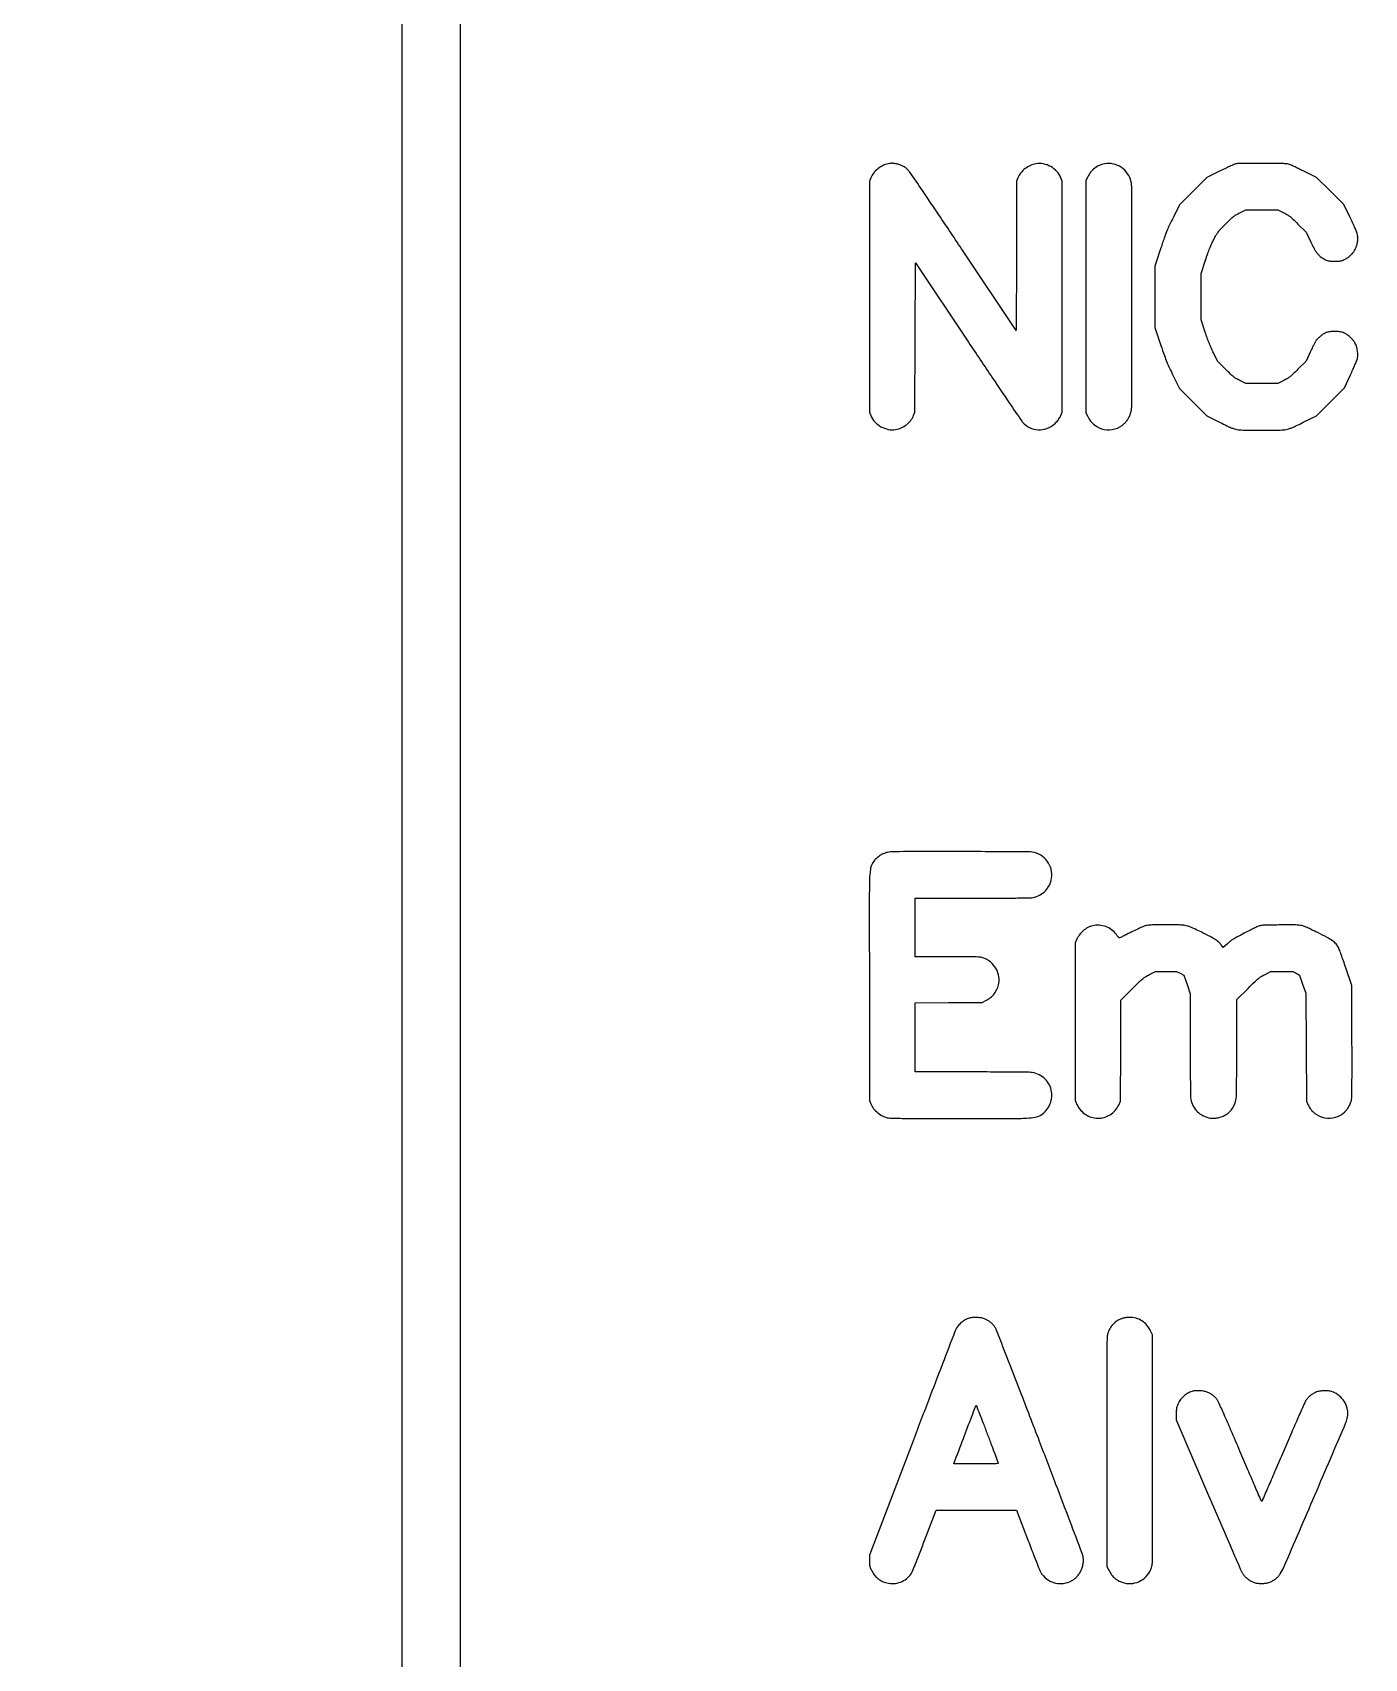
# Model space of a CAD drawing. Extents: x 980 to 25457, y 984 to 49020.
# Drawn here: x 11298 to 13643, y 39874 to 42737 of the extents above; entities that cross this region are included whole.
import ezdxf

# ---------------------------------------------------------------- set-up
doc = ezdxf.new("R2010")
doc.units = 0

msp = doc.modelspace()

# ---------------------------------------------------------------- linework, layer by layer
for points in [[(25353.176636, 36563.461695, -0.000001), (25352.040197, 20064.737908)], [(981.025332, 39243.286233, 0.000001), (980.725995, 36638.380945, 0.000022), (980.440705, 32466.957132, 0.000002), (980.203828, 20941, 0.000003), (980.107189, 12237.212398, 0.000012), (980.209361, 6804.802998)], [(1083.221486, 6831.128539, -0.000012), (1083.127559, 12273.089819, -0.000003), (1083.236026, 20942, -0.000002), (1083.488164, 32350.921193, -0.000022), (1083.779877, 36579.793336, -0.000001), (1084.083373, 39239.060792, -0.032823)], [(1895.500479, 7922.608607, -0.000003), (1895.516153, 10549.853821, -0.000001), (1895.574114, 14934.526042, -0.000001), (1895.654924, 19974.475505, -0.000001), (1895.750479, 25038.650259)], [(25455.283853, 8026.2, 0.000006), (25455.447111, 13939.785085, 0.000004), (25455.5, 20957, 0.000003), (25455.451202, 30583.274766, 0.000015), (25455.249846, 35648.33495)], [(23837.04827, 49018.908979, 0.000001), (21675.802621, 49019.17901, 0.000024), (18681.279442, 49019.402857, 0.000005), (13233.5, 49019.49605, 0.000002), (9165.520775, 49019.509787, 0.000004), (5739.221875, 49019.480206)], [(24540.017364, 25078.057967, 0.000003), (24540.072189, 18212.977995, 0.000025)], [(1792.666637, 28542.695892, 0.000006), (1792.411049, 24569.503036, 0.000003), (1792.195825, 19883.965567, 0.000004), (1792.047621, 15244.749166, 0.000006), (1792, 11426.463451)], [(24642.699465, 18970.575659, 0.000004), (24643, 25073.957926)], [(23728.367996, 45337.206403, 0.000002), (23728.354216, 42876.105371, 0.000002), (23728.361756, 40416.175094, 0.019036)], [(2708.027317, 40429.777448, 0.000002), (2708.046285, 42874.87655, 0.000002), (2708.048936, 45320.157135, 0.014115)], [(23830.974531, 40438.62303, -0.000002), (23830.960256, 42874.830485, -0.000002), (23830.963185, 45310.710508, -0.013332)], [(13824.671875, 46783.53447, -0.00001), (15406.434288, 46783.581334, -0.000006), (17284.5, 46783.575087, -0.000006), (20407.841099, 46783.489704, -0.000086)], [(22188.118441, 46885.898062, 0.000002), (21154.696275, 46886.184515, 0.00005)], [(11948.415956, 46444.603584, 0.000002), (11948.240306, 45424.10039, 0.000048), (11948.14474, 44107.371698, 0.000013), (11948.246262, 42052.5, 0.000007), (11948.492302, 39326.436677, 0.00009), (11948.782725, 38303.428514, 0.000013), (11949.095668, 37664.667079, 0.032528)], [(22164.7084, 37341.415556, -0.000002), (21019.046627, 37341.238715, -0.000042)], [(19548.368716, 37341.140756, -0.000012), (17271, 37341.236673, -0.000007), (14300.26361, 37341.473702, -0.000076), (13126.940203, 37341.762377, -0.000008), (12380.837768, 37342.071856, -0.035149), (12365, 37343.19344, -0.008076), (12344.594225, 37346.426222, -0.012557), (12327.129279, 37349.937147, -0.013406), (12310.735497, 37354.128496, -0.011323), (12293.631256, 37359.414966, -0.052442), (12225.331756, 37390.506757, -0.053082), (12165.297889, 37435.022394, -0.053116), (12116.014842, 37491.150329, -0.052641), (12079.490698, 37556.564184, -0.019118), (12070.37697, 37580.356143, -0.018182), (12062.93793, 37605.173701, -0.017569), (12057.10388, 37631.295646, -0.01529), (12052.802773, 37659, -0.030793), (12052.00554, 37671.867799, -0.000004), (12051.750672, 38512.850261, -0.000064), (12051.548069, 39716.029399, -0.00001), (12051.5, 42063, -0.000006), (12051.536126, 44876.122581, -0.000097)], [(14149.329828, 37238.536381, 0.000006), (17280.5, 37238.5, 0.000006), (20411.670172, 37238.536381, 0.000086)], [(22508.880463, 44165.819171, -0.000013), (22508.780506, 42053, -0.000007), (22508.543026, 39306.679332, -0.000092)], [(22508.594957, 46441.130711, -0.000003), (22508.777433, 45460.46859, -0.000051)], [(19747.966021, 46886.42952, 0.00001), (17285.5, 46886.561405, 0.000015), (15404.375221, 46886.565599, 0.000025), (13819.1125, 46886.440676)], [(2604.461959, 44426.350923, -0.000012), (2604.5, 42876, -0.000018)], [(12378.903308, 37239.018314, 0.000015), (13051.178333, 37238.750856, 0.000086)]]:
    msp.add_lwpolyline(points, format="xyb")
for points in [[(12804.594299, 42505.943007, 0.072473), (12795.315716, 42502.96405, 0.055154), (12786.29051, 42497.235668, 0.05519), (12778.742096, 42489.677924, 0.07285), (12773.834787, 42481.28458), (12771.5, 42475.5), (12771.5, 42272), (12771.5, 42068.5), (12773.834787, 42062.71542, 0.090393), (12780.832538, 42051.650491, 0.078098), (12791.61393, 42043.096627, 0.078222), (12804.482089, 42038.272228, 0.091182), (12817.52065, 42038.002246, 0.067571), (12827.333965, 42040.995924, 0.058063), (12836.557521, 42046.613287, 0.058667), (12844.151818, 42054.1294, 0.072564), (12849.165213, 42062.71542), (12851.5, 42068.5), (12852, 42199.897519), (12852.5, 42331.295038), (12945.671622, 42191.847126, 0.000533), (12988.188639, 42128.35958, 0.001604), (13017.396382, 42085.146422, 0.00066), (13039.599449, 42052.615147, 0.056528), (13043.496476, 42048.110014, 0.098958), (13056.859186, 42039.964287, 0.100506), (13072.251022, 42037.640798, 0.099392), (13087.468526, 42041.504564, 0.094559), (13100.323891, 42050.983124, 0.020322), (13102.73792, 42053.813004, 0.019116), (13104.966552, 42056.886407, 0.019927), (13106.837977, 42059.943441, 0.031472), (13108.165213, 42062.71542), (13110.5, 42068.5), (13110.5, 42272), (13110.5, 42475.5), (13108.165213, 42481.28458, 0.090393), (13101.167462, 42492.349509, 0.078098), (13090.38607, 42500.903373, 0.078222), (13077.517911, 42505.727772, 0.091182), (13064.47935, 42505.997754, 0.067571), (13054.666035, 42503.004076, 0.058063), (13045.442479, 42497.386713, 0.058667), (13037.848182, 42489.8706, 0.072564), (13032.834787, 42481.28458), (13030.5, 42475.5), (13030, 42344.041519), (13029.5, 42212.583037), (12936.350116, 42352.071875, 0.00053), (12893.66156, 42415.850194, 0.001619), (12864.518007, 42458.989579, 0.00068), (12842.455197, 42491.326238, 0.056557), (12838.525263, 42495.869949, 0.039132), (12833.975654, 42499.448464, 0.035325), (12828.770241, 42502.412618, 0.034946), (12823.139204, 42504.643189, 0.036256), (12817.320768, 42506.035116, 0.005009), (12813.127253, 42506.678847, 0.037402), (12811.119068, 42506.814668, 0.035462), (12809.075489, 42506.654676, 0.004236)], [(13185.232903, 42505.89943, 0.065322), (13176.26138, 42503.149132, 0.057507), (13167.8732, 42498.088932, 0.056851), (13160.77056, 42491.18412, 0.060728), (13155.586541, 42483), (13152.5, 42476.5), (13152.5, 42272), (13152.5, 42067.5), (13155.709284, 42060.724735, 0.117926), (13167.512005, 42046.043532, 0.117958), (13184.679095, 42038.293376, 0.118076), (13203.481044, 42039.155731, 0.118329), (13219.835669, 42048.443057, 0.042157), (13223.859167, 42052.898413, 0.034097), (13227.403034, 42058.283074, 0.034155), (13230.175725, 42064.087658, 0.042801), (13231.891296, 42069.799221, 0.051528), (13233.045552, 42080.935337, 0.000089), (13233.07212, 42272.038562, 0.000088), (13233.031162, 42463.208005, 0.052219), (13231.875622, 42474.200779, 0.096108), (13225.846323, 42488.433412, 0.095679), (13214.924779, 42499.40502, 0.095637), (13200.698693, 42505.524188, 0.095924)], [(13417.5, 42506.00501, 0.055069), (13414.160173, 42505.066475, 0.008095), (13407.680506, 42502.325662, 0.007949), (13399.332225, 42498.474176, 0.004094), (13389, 42493.402106), (13365.5, 42481.626231), (13341.424857, 42457.563116), (13317.349715, 42433.5), (13306.317646, 42412, 0.006082), (13299.653294, 42398.613682, 0.016021), (13295.306838, 42388.820885, 0.012807), (13291.086638, 42377.611318, 0.002765), (13284.392788, 42358), (13273.5, 42325.5), (13273.503159, 42271.5), (13273.506317, 42217.5), (13284.241436, 42186.226222, 0.00332), (13290.555269, 42168.222834, 0.011026), (13295.045121, 42156.507892, 0.012971), (13299.651223, 42146.024549, 0.006119), (13306.110505, 42132.726222), (13317.244456, 42110.5), (13341.372228, 42086.416135), (13365.5, 42062.33227), (13388.536326, 42050.722383, 0.003385), (13400.408911, 42044.839256, 0.011988), (13408.139976, 42041.300026, 0.018452), (13413.699875, 42039.153508, 0.042701), (13418.036326, 42038.063803, 0.038109), (13428.537697, 42037.172618, 0.00211), (13461.491152, 42037.032246, 0.002123), (13494.427835, 42037.170751, 0.037763), (13505, 42038.060273, 0.042449), (13509.368019, 42039.149019, 0.017618), (13515.056129, 42041.318367, 0.011589), (13522.962439, 42044.875343, 0.003353), (13535, 42050.729462), (13558.5, 42062.353486), (13583.067259, 42086.926743), (13607.634519, 42111.5), (13618.251597, 42134.5, 0.002604), (13622.395393, 42143.601053, 0.003464), (13626.061309, 42151.91875, 0.002458), (13629.049753, 42158.922943, 0.034839), (13629.928761, 42161.5, 0.058171), (13630.967445, 42168.721414, 0.04431), (13630.47259, 42176.70299, 0.043619), (13628.555315, 42184.61762, 0.051141), (13625.358062, 42191.643853, 0.048564), (13622.107947, 42196.136425, 0.029816), (13617.495776, 42200.771216, 0.02958), (13612.288365, 42204.889081, 0.042939), (13607.218065, 42207.819944, 0.024161), (13603.645229, 42209.288502, 0.04571), (13600.631127, 42210.059134, 0.032608), (13596.917956, 42210.408315, 0.007142), (13590.5, 42210.5, 0.007143), (13584.094302, 42210.408488, 0.032421), (13580.379556, 42210.060556, 0.045575), (13577.370631, 42209.294505, 0.0245), (13573.824854, 42207.839593, 0.039757), (13569.01747, 42205.100869, 0.027831), (13564.063124, 42201.311394, 0.028115), (13559.651831, 42197.078032, 0.046784), (13556.5112, 42193, 0.022723), (13555.267519, 42190.814329, 0.002889), (13552.832939, 42185.975, 0.003381), (13550.013533, 42180.191203, 0.002807), (13547.089798, 42174), (13539.876211, 42158.5), (13525.688106, 42144.172986, -0.004342), (13516.877894, 42135.429688, -0.025695), (13512.002146, 42131.140163, -0.03634), (13507.449025, 42128.041908, -0.014254), (13500.766657, 42124.422986), (13490.033313, 42119), (13462, 42119), (13433.966687, 42119), (13423.233343, 42124.422986, -0.014227), (13416.547511, 42128.043313, -0.036485), (13412.002456, 42131.137278, -0.025794), (13407.139211, 42135.421568, -0.004337), (13398.33591, 42144.172986), (13384.17182, 42158.5), (13376.939819, 42173, -0.011399), (13373.273703, 42180.790193, -0.009163), (13369.678058, 42189.324771, -0.008322), (13366.067109, 42198.809576, -0.006047), (13362.353909, 42209.475006), (13355, 42231.450011), (13355, 42272.045244), (13355, 42312.640477), (13362.861054, 42336.208372, -0.004958), (13366.927978, 42348.010031, -0.009555), (13370.457993, 42357.363148, -0.011472), (13373.836011, 42365.287909, -0.013427), (13377.411391, 42372.638134, -0.010003), (13381.816737, 42380.709895, -0.03389), (13385.140698, 42385.702891, -0.026868), (13389.473255, 42390.755487, -0.004596), (13398.300337, 42399.827014, -0.004344), (13407.11386, 42408.566399, -0.025647), (13411.995633, 42412.858446, -0.03627), (13416.55264, 42415.958768, -0.014267), (13423.233343, 42419.577014), (13433.966687, 42425), (13462, 42425), (13490.033313, 42425), (13500.766657, 42419.577014, -0.014253), (13507.449167, 42415.958034, -0.036346), (13512.001958, 42412.859955, -0.025699), (13516.877195, 42408.570644, -0.004341), (13525.687125, 42399.827014), (13539.87425, 42385.5), (13548.436302, 42367.895835, 0.004416), (13553.3454, 42358.025012, 0.020544), (13556.458128, 42352.478802, 0.033501), (13559.208374, 42348.622259, 0.031711), (13562.496534, 42345.091722, 0.021685), (13565.020889, 42342.903621, 0.014718), (13568.069462, 42340.627341, 0.01485), (13571.149094, 42338.599809, 0.028582), (13573.747356, 42337.195887, 0.023893), (13577.342044, 42335.716318, 0.045815), (13580.360346, 42334.942012, 0.032758), (13584.072287, 42334.591825, 0.007143), (13590.5, 42334.5, 0.007142), (13596.917956, 42334.591685, 0.032608), (13600.631127, 42334.940866, 0.04571), (13603.645229, 42335.711498, 0.024161), (13607.218065, 42337.180056, 0.042939), (13612.288365, 42340.110919, 0.02958), (13617.495776, 42344.228784, 0.029816), (13622.107947, 42348.863575, 0.048564), (13625.358062, 42353.356147, 0.05202), (13628.710671, 42360.758207, 0.048204), (13630.570723, 42368.88485, 0.048693), (13630.82952, 42377.132861, 0.05574), (13629.438767, 42384.894238, 0.030485), (13628.27705, 42388.080498, 0.003431), (13625.154638, 42395.120853, 0.004152), (13621.308391, 42403.450079, 0.003361), (13617.046865, 42412.325739), (13606.216195, 42434.5), (13582.358097, 42458.048446), (13558.5, 42481.596892), (13537, 42492.25951, 0.001662), (13528.437649, 42496.47049, 0.002103), (13520.49375, 42500.303312, 0.001659), (13513.807859, 42503.467382, 0.017074), (13511, 42504.669626, 0.065639), (13506.972803, 42505.652241, 0.016554), (13500.23093, 42506.159667, 0.008198), (13488.809473, 42506.452379, 0.001072), (13464.5, 42506.624582, 0.001882), (13448.046228, 42506.643907, 0.002648), (13433.36875, 42506.528159, 0.001553), (13420.999685, 42506.326683, 0.036148)], [(12805.356897, 41293.99749, 0.063384), (12797.166012, 41291.713178, 0.048686), (12788.989893, 41287.290316, 0.048681), (12781.822356, 41281.369282, 0.063327), (12776.629742, 41274.631176, 0.101576), (12772.972735, 41263.871549, 0.025082), (12771.567746, 41245.178986, 0.006331), (12771.10981, 41207.665958, 0.000208), (12771.240344, 41057.960874), (12771.5, 40856.5), (12773.834787, 40850.71542, 0.071945), (12778.739176, 40842.292307, 0.056993), (12786.192408, 40834.829776, 0.056279), (12795.249345, 40829.15507, 0.065788), (12804.88649, 40826.00528, 0.043682), (12809.642041, 40825.541582, 0.000528), (12840.668872, 40825.267444, 0.001386), (12879.723847, 40825.071913, 0.000594), (12931.88649, 40825.017364, 0.000508), (13021.66513, 40825.121318, 0.010481), (13048.655454, 40825.745837, 0.036932), (13062.871787, 40827.430122, 0.087515), (13072.78806, 40831.23459, 0.07415), (13081.889649, 40838.730489, 0.074388), (13088.396601, 40848.548105, 0.073528), (13091.797962, 40859.945595, 0.069899), (13091.842188, 40872.045656, 0.082584), (13088.112399, 40884.07279, 0.080255), (13080.665614, 40894.379688, 0.079162), (13070.249553, 40901.925866, 0.077182), (13057.913871, 40905.944218, 0.036834), (13052.422237, 40906.424404, 0.000928), (13027.389361, 40906.718016, 0.00172), (12995.073018, 40906.92594, 0.00073), (12951.75, 40906.992446), (12852, 40907), (12852, 40967.969406), (12852, 41028.938812), (12910.75, 41029.219406), (12969.5, 41029.5), (12976.275265, 41032.709284, 0.059081), (12984.636254, 41037.955788, 0.062821), (12991.345206, 41044.917656, 0.062044), (12996.178663, 41053.408755, 0.055344), (12999.014055, 41063.15931, 0.101875), (12998.557018, 41078.073328, 0.093802), (12992.287001, 41092.085746, 0.092776), (12981.25375, 41102.956425, 0.09698), (12967.200779, 41108.891296, 0.044433), (12962.850823, 41109.404504, 0.002557), (12949.400135, 41109.720847, 0.003263), (12931.395019, 41109.934642, 0.001337), (12906.950779, 41110), (12852, 41110), (12852, 41161.5), (12852, 41213), (12952.86351, 41213, 0.000732), (12995.878757, 41213.062932, 0.001641), (13028.535236, 41213.265667, 0.000709), (13054.457852, 41213.548454, 0.043801), (13059.040348, 41214.007652, 0.077323), (13070.923497, 41218.234692, 0.076763), (13080.99419, 41225.879723, 0.077455), (13088.219459, 41236.137643, 0.080958), (13091.842188, 41247.954344, 0.094721), (13091.001527, 41263.81185, 0.098771), (13084.352178, 41277.98201, 0.09891), (13072.784271, 41288.501519, 0.095271), (13057.910255, 41293.9448, 0.040007), (13047.192006, 41294.813605, 0.000176), (12931.928067, 41294.878117, 0.000193), (12817.124973, 41294.857735, 0.036219)], [(13167.174292, 41164.9857, 0.068541), (13157.984991, 41162.310034, 0.060531), (13149.429301, 41157.168477, 0.058846), (13142.141481, 41149.964844, 0.057876), (13136.68498, 41141.223329), (13133.5, 41134.5), (13133.5, 40995.5), (13133.5, 40856.5), (13136.68498, 40849.776671, 0.135024), (13151.777588, 40832.246941, 0.145226), (13173.289067, 40825.5194, 0.146312), (13194.868097, 40831.628696, 0.137565), (13210.172751, 40848.69858), (13213.5, 40855.456421), (13213.767151, 40944.47821), (13214.034302, 41033.5), (13233.767151, 41053.301439, -0.002364), (13246.543465, 41066.001506, -0.021806), (13252.338824, 41071.23054, -0.039173), (13257.277154, 41074.697953, -0.016949), (13264.331563, 41078.551439), (13275.163126, 41084), (13293.562629, 41084), (13311.962132, 41084), (13318.467284, 41080.792164), (13324.972437, 41077.584329), (13330.486218, 41061.041349), (13336, 41044.49837), (13336, 40954.385674, 0.000832), (13336.063641, 40916.14998, 0.001808), (13336.267536, 40886.787614, 0.000841), (13336.553097, 40863.459637, 0.043402), (13337.007652, 40858.959652, 0.076955), (13341.227163, 40847.070119, 0.076965), (13348.844413, 40837.013876, 0.076965), (13359.146402, 40829.732351, 0.076953), (13371.168698, 40825.907118, 0.018808), (13374.73332, 40825.488741, 0.029293), (13377.824821, 40825.424877, 0.027547), (13381.035896, 40825.72435, 0.014373), (13384.99359, 40826.431524, 0.073539), (13396.834294, 40830.785622, 0.080262), (13406.513353, 40838.287821, 0.079959), (13413.364287, 40848.483051, 0.072252), (13416.97348, 40860.673889, 0.032199), (13417.39603, 40865.997526, 0.000922), (13417.691989, 40888.788171, 0.001756), (13417.905683, 40916.800762, 0.00097), (13417.980191, 40951.032924), (13418, 41034.565848), (13437.75, 41054.134535, -0.002514), (13450.188191, 41066.335215, -0.020158), (13456.163774, 41071.687384, -0.036283), (13461.115282, 41075.2042, -0.019317), (13467.691304, 41078.85161), (13477.882608, 41084), (13497.191304, 41083.971884), (13516.5, 41083.943768), (13522.435366, 41080.721884), (13528.370732, 41077.5), (13533.92899, 41061.5), (13539.487249, 41045.5), (13539.993625, 40950.5), (13540.5, 40855.5), (13543.709284, 40848.724735, 0.11762), (13555.537284, 40833.993895, 0.118754), (13572.700874, 40826.252828, 0.118649), (13591.519008, 40827.173686, 0.117267), (13607.949911, 40836.549916, 0.04423), (13611.930535, 40840.994638, 0.034469), (13615.448236, 40846.445981, 0.034149), (13618.218489, 40852.393894, 0.040751), (13619.963945, 40858.326322, 0.048087), (13620.496713, 40863.213224, 0.001185), (13620.725145, 40885.783762, 0.00202), (13620.838905, 40916.448044, 0.000665), (13620.763988, 40961.545797), (13620.470965, 41059.5), (13609.890272, 41090.5, 0.002032), (13605.671095, 41102.699224, 0.002737), (13601.746931, 41113.704496, 0.001868), (13598.371093, 41122.903277, 0.029386), (13597.026253, 41125.962115, 0.062657), (13592.643121, 41132.394763, 0.056029), (13586.64983, 41137.818781, 0.033659), (13577.1828, 41143.706028, 0.007726), (13560.421002, 41152.296479, 0.003084), (13547.716391, 41158.464557, 0.012513), (13539.867092, 41161.977257, 0.020469), (13534.286948, 41164.044765, 0.040572), (13529.697981, 41165.132786, 0.038003), (13518.766616, 41165.962159, 0.003646), (13492.058427, 41165.760858, 0.00244), (13464.505898, 41165.21772, 0.069559), (13457.5, 41164.062045, 0.035101), (13454.942313, 41163.062493, 0.002558), (13448.121552, 41159.785811, 0.003564), (13440.02694, 41155.774449, 0.002691), (13431.190389, 41151.256854, 0.003514), (13418.665099, 41144.656104, 0.015933), (13411.519228, 41140.527558, 0.025457), (13406.408395, 41136.980793, 0.023418), (13401.533938, 41132.838305), (13394.187098, 41125.977167), (13390.602093, 41130.860922, 0.054548), (13386.19038, 41135.671118, 0.038616), (13380.318962, 41140.064591, 0.022359), (13371.207287, 41145.287596, 0.004848), (13355, 41153.440756, 0.003743), (13343.973892, 41158.752114, 0.012548), (13336.63977, 41161.995077, 0.018954), (13331.276327, 41163.973146, 0.040934), (13327, 41164.990682, 0.034539), (13317.353178, 41165.790571, 0.00326), (13293.602757, 41165.960542, 0.003161), (13269.802017, 41165.825192, 0.036493), (13260.5, 41165.032952, 0.044865), (13256.554647, 41164.035667, 0.015325), (13251.040936, 41161.910375, 0.011188), (13243.606227, 41158.58197, 0.004056), (13233.20353, 41153.538744, -0.001433), (13224.980525, 41149.49881, -0.002281), (13217.921834, 41146.095756, -0.000471), (13211.699398, 41143.137971, -0.111151), (13211.086416, 41143, -0.200253), (13210.640615, 41143.186005, -0.015782), (13209.747952, 41144.146753, -0.019507), (13208.73173, 41145.408293, -0.013625), (13207.682334, 41146.903839, 0.070167), (13199.916243, 41155.674787, 0.071659), (13190.079179, 41161.882079, 0.071657), (13178.889801, 41165.060515, 0.070157)], [(12947.286039, 40473.605563, 0.049397), (12940.051355, 40470.42884, 0.044133), (12933.281579, 40465.790689, 0.045082), (12927.578298, 40460.160084, 0.058295), (12923.51855, 40454.033979, 0.025543), (12921.87768, 40450.336956, 0.000056), (12899.909601, 40393.109981, 0.000381), (12875.232571, 40328.658003, 0.000237), (12846.372123, 40253), (12771.521905, 40056.5), (12771.510953, 40046.477998, 0.008455), (12771.606967, 40040.408205, 0.04026), (12771.998686, 40036.962693, 0.049237), (12772.904199, 40033.951084, 0.016765), (12774.785425, 40029.783324, 0.049091), (12779.741783, 40021.80049, 0.057444), (12785.936099, 40015.393134, 0.057944), (12793.376872, 40010.605107, 0.051352), (12802.022916, 40007.415617, 0.079437), (12813.913826, 40006.315512, 0.073403), (12825.903796, 40008.906583, 0.073942), (12836.557353, 40014.823697, 0.082704), (12844.563368, 40023.397589, 0.046728), (12846.962821, 40027.866572, 0.003317), (12852.379399, 40040.942659, 0.003946), (12859.3635, 40058.520759, 0.001683), (12868.442533, 40082.143144), (12888.743802, 40135.5), (12959.44759, 40135.5), (13030.151378, 40135.5), (13050.921852, 40081.275751, 0.001309), (13061.419952, 40054.082306, 0.005309), (13068.032451, 40037.606263, 0.006347), (13072.670756, 40026.785964, 0.061125), (13075.239004, 40022.499185, 0.083029), (13085.970258, 40012.636323, 0.090449), (13099.023178, 40007.161124, 0.090264), (13113.191029, 40006.640607, 0.082292), (13127.137257, 40011.070023, 0.054323), (13131.915646, 40014.202609, 0.034662), (13136.744843, 40018.775267, 0.033919), (13141.038809, 40024.133629, 0.042543), (13144.215943, 40029.647764, 0.045118), (13146.449013, 40035.812892, 0.037247), (13147.720741, 40042.689234, 0.037754), (13147.947227, 40049.561483, 0.051029), (13147.052612, 40055.709516, 0.02907), (13145.872948, 40059.461941, 0.00006), (13124.155177, 40116.667795, 0.000422), (13099.655305, 40181.014775, 0.000262), (13070.796315, 40256.5, 0.0004), (13036.866505, 40344.897652, 0.001173), (13013.297171, 40405.730284, 0.000377), (12995.031226, 40452.444446, 0.052679), (12992.285193, 40457.735208, 0.034562), (12988.95291, 40462.090463, 0.039718), (12985.192353, 40465.731118, 0.037813), (12980.742726, 40468.869042, 0.026807), (12975.335894, 40471.718505, 0.02355), (12971.955695, 40473.0856, 0.034874), (12968.873997, 40473.930262, 0.029594), (12965.353211, 40474.421498, 0.011898), (12960.5, 40474.691926, 0.012131), (12956.435329, 40474.72285, 0.016345), (12952.761037, 40474.54141, 0.018354), (12949.634598, 40474.168448, 0.039921)], [(13216.223531, 40473.029125, 0.021894), (13211.416158, 40471.057517, 0.035147), (13207.535359, 40468.921035, 0.035739), (13204.037511, 40466.289671, 0.023632), (13200.40389, 40462.810679, 0.023107), (13196.892846, 40458.756069, 0.034906), (13194.26565, 40454.896765, 0.035777), (13192.245816, 40450.782585, 0.025998), (13190.578816, 40445.960954, 0.066968), (13189.582307, 40439.237738, 0.00174), (13189.279915, 40408.788692, 0.001752), (13189.130199, 40357.969877, 0.000182), (13189.240367, 40238.460954), (13189.5, 40036.5), (13192.625739, 40030, 0.048416), (13197.57257, 40021.840109, 0.059873), (13203.700836, 40015.409811, 0.060233), (13211.146008, 40010.642731, 0.049863), (13219.998261, 40007.415845, 0.098627), (13234.946032, 40006.618438, 0.094224), (13249.325584, 40011.563353, 0.093701), (13260.948959, 40021.472745, 0.096237), (13268.019421, 40034.854243, 0.067087), (13269.330083, 40042.963841, 0.004467), (13269.739481, 40066.589624, 0.002294), (13269.90605, 40110.348953, 0.000136), (13269.766541, 40243), (13269.5, 40444.5), (13266.361793, 40451.123378, 0.064651), (13259.776424, 40461.361453, 0.076979), (13251.123875, 40468.895751, 0.077099), (13240.609308, 40473.451671, 0.065114), (13228.568499, 40474.963924, 0.019298), (13225.295214, 40474.820807, 0.018296), (13221.983527, 40474.425267, 0.019031), (13218.875548, 40473.816187, 0.028468)], [(13339.286039, 40344.605563, 0.051885), (13331.743686, 40341.248994, 0.049557), (13324.927082, 40336.367902, 0.049128), (13319.151819, 40330.195433, 0.049151), (13314.69278, 40323.015793, 0.018245), (13312.848164, 40318.896887, 0.051289), (13311.970203, 40315.867464, 0.038399), (13311.598891, 40312.269487, 0.006874), (13311.515619, 40305.515793), (13311.531237, 40294.5), (13368.30644, 40161.5, 0.000706), (13391.464863, 40107.46105, 0.00134), (13410.285276, 40064.036146, 0.000412), (13426.13461, 40027.814787, 0.046363), (13428.668483, 40023.241456, 0.042421), (13432.246093, 40018.847989, 0.034895), (13436.742532, 40014.800978, 0.034251), (13441.857044, 40011.342316, 0.036733), (13447.280797, 40008.704282, 0.061254), (13453.635746, 40007.034741, 0.034764), (13461.583609, 40006.516964, 0.034715), (13469.557544, 40007.106877, 0.059259), (13476, 40008.831927, 0.034774), (13481.554387, 40011.511746, 0.036087), (13486.611631, 40014.906563, 0.037274), (13490.9738, 40018.872411, 0.043516), (13494.455923, 40023.254445, 0.044627), (13500.961852, 40035.297906, 0.000222), (13555.313213, 40161.851766, 0.000165), (13610.176639, 40289.871632, 0.060877), (13613.030488, 40299.687328, 0.085087), (13612.92511, 40312.194732, 0.078636), (13608.69918, 40324.328574, 0.077365), (13600.849935, 40334.728879, 0.078258), (13590.238951, 40342.203129, 0.016918), (13586.017351, 40344.10681, 0.050195), (13582.976624, 40345.012529, 0.039671), (13579.44967, 40345.40167, 0.007647), (13573.021027, 40345.5, 0.007813), (13566.930509, 40345.404825, 0.033126), (13563.303656, 40345.05016, 0.044955), (13560.3173, 40344.276291, 0.023723), (13556.773715, 40342.816181, 0.028287), (13551.409283, 40339.921408, 0.035597), (13546.824387, 40336.630427, 0.037314), (13542.929676, 40332.866515, 0.037104), (13539.62964, 40328.558776, 0.040231), (13537.466155, 40324.590205, 0.000589), (13526.630758, 40300.164141, 0.001609), (13514.175347, 40271.749726, 0.001061), (13500.02759, 40239, -0.000158), (13486.043501, 40206.467809, -0.000254), (13474.106499, 40178.760841, -0.000036), (13463.482013, 40154.139695, -0.017593), (13462.7475, 40152.590097, -0.020881), (13462.183684, 40151.604397, -0.191299), (13461.792863, 40151.318584, -0.292016), (13461.416746, 40151.44107, -0.044412), (13460.95013, 40152.12463, -0.026329), (13460.362766, 40153.31746, -0.000031), (13449.626763, 40178.371076, -0.000289), (13437.629402, 40206.417787, -0.000178), (13423.537623, 40239.445876, 0.001033), (13407.752099, 40276.269049, 0.002338), (13395.616057, 40304.06012, 0.001174), (13385.944129, 40325.79103, 0.053081), (13383.471179, 40330.039262, 0.030824), (13380.170867, 40333.9987, 0.037403), (13376.60184, 40337.25455, 0.035279), (13372.413975, 40340.084367, 0.023068), (13367.235464, 40342.764483, 0.060139), (13361.168749, 40344.716673, 0.031363), (13353.279035, 40345.735984, 0.031378), (13345.375282, 40345.760016, 0.063922)], [(12978.867243, 40269.472555, -0.000763), (12986.202248, 40250.205242, -0.001233), (12992.379753, 40233.781547, -0.000171), (12997.829617, 40219.167966, -0.08939), (12998, 40218.222555, -0.400843), (12997.358281, 40217.550708, -0.003632), (12989.774899, 40217.257837, -0.006487), (12978.613462, 40217.052852, -0.001347), (12959, 40217, -0.000887), (12944.045427, 40217.02654, -0.00148), (12931.45625, 40217.108492, -0.000088), (12920.150291, 40217.217559, -0.411339), (12920, 40217.369333, -0.090894), (12920.073085, 40217.768046, -0.000003), (12936.830489, 40261.941129, -0.000155), (12951.500128, 40300.573817, -0.001323), (12958.133579, 40317.888688, -0.016828), (12958.511667, 40318.777599, -0.031752), (12958.884667, 40319.461522, -0.04072), (12959.206053, 40319.889441, -0.452107), (12959.395221, 40319.888688, -0.087449), (12959.608927, 40319.534708, -0.000031), (12965.255074, 40304.918615, -0.000512), (12971.506999, 40288.681922, -0.000311)]]:
    msp.add_lwpolyline(points, format="xyb", close=True)

doc.saveas('drawing.dxf')
